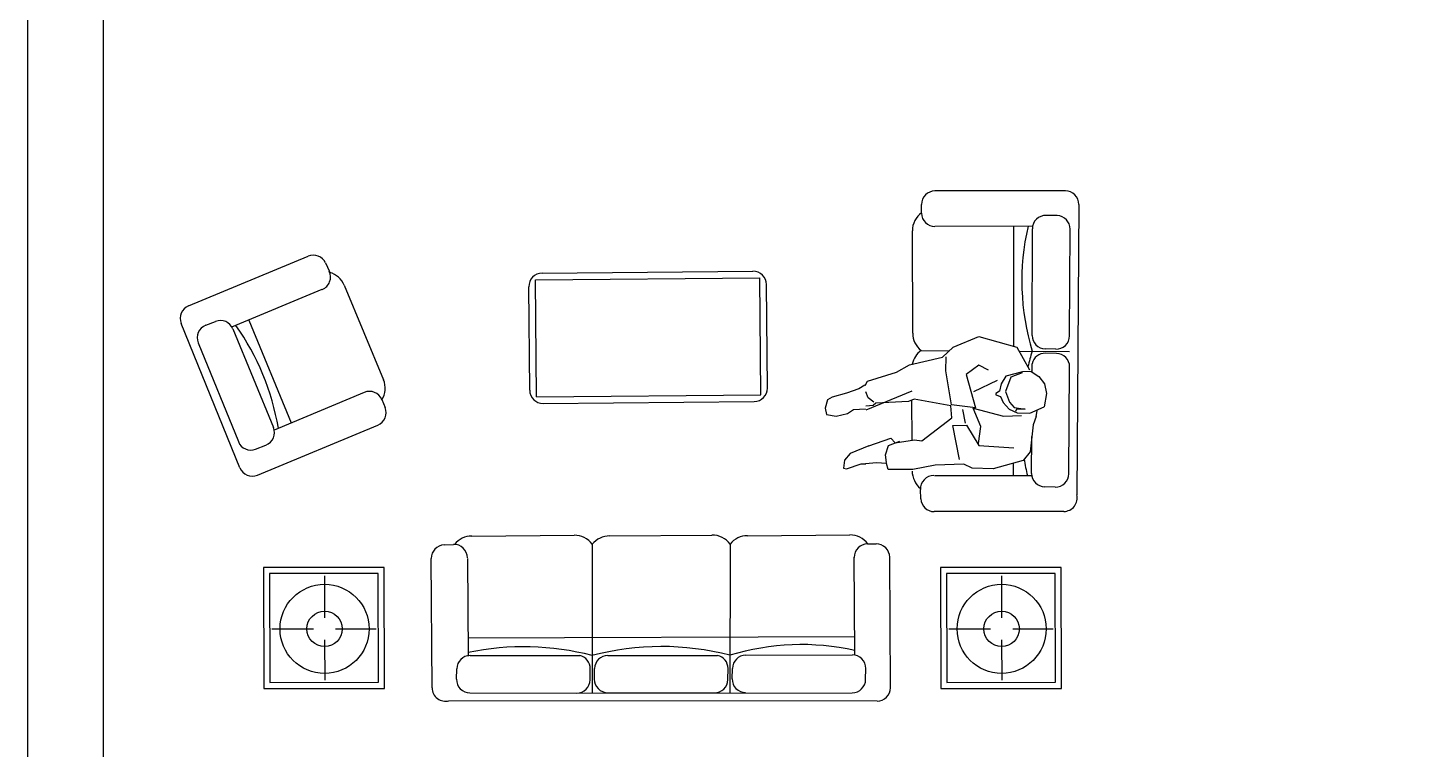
# Model space of a CAD drawing. Header units: inches. Extents: x 3.5 to 46, y 8.9 to 33.7.
# Drawn here: x 25 to 31.22, y 20.71 to 23.94 of the extents above; entities that cross this region are included whole.
import ezdxf

# ---------------------------------------------------------------- set-up
doc = ezdxf.new("R2010")
doc.units = ezdxf.units.IN
doc.header["$MEASUREMENT"] = 0
doc.layers.add('02', color=2, linetype='Continuous')
doc.layers.add('kadrbm', color=4, linetype='Continuous')

# ---------------------------------------------------------------- blocks, each defined once
blk = doc.blocks.new('kadrbm')
at = {"layer": 'kadrbm', "color": 4}
blk.add_lwpolyline([(0, 0), (0, 24.7972), (21, 24.7972), (21, 0), (0, 0)], close=True, dxfattribs=at)
blk.add_lwpolyline([(20.6631, 0.3257), (20.6631, 24.4603), (0.3369, 24.4603), (0.3369, 0.3257), (20.6631, 0.3257)], dxfattribs=at)

msp = doc.modelspace()

# ---------------------------------------------------------------- linework, layer by layer
at = {"layer": '02'}
for p, q in [((29.6416, 23.2061), (29.0574, 23.2056)), ((28.9976, 23.1065), (28.9974, 23.1453)), ((29.7017, 23.1456), (29.6924, 21.8467)), ((29.4936, 23.0476), (29.0567, 23.0468)), ((29.4103, 22.5108), (29.4111, 23.0474)), ((29.6041, 23.0953), (29.5547, 23.0963)), ((28.9579, 22.5694), (28.9566, 23.0276)), ((29.4928, 22.5589), (29.4935, 23.0364)), ((29.6597, 22.5572), (29.6629, 23.0349)), ((25.7166, 22.6911), (26.2519, 22.9138)), ((26.3294, 22.8837), (26.347, 22.8459)), ((27.2693, 22.8076), (28.2734, 22.8166)), ((27.274, 22.2843), (27.2693, 22.8076)), ((27.299, 22.8378), (28.2432, 22.8464)), ((28.2782, 22.2934), (28.2734, 22.8166)), ((26.313, 22.7641), (25.909, 22.5961)), ((26.4131, 22.7837), (26.5895, 22.3609)), ((27.2437, 22.3141), (27.2396, 22.7773)), ((28.3079, 22.3237), (28.3037, 22.7869)), ((25.9463, 21.9668), (25.6841, 22.6132)), ((25.7941, 22.6051), (25.8378, 22.6219)), ((25.9862, 22.6282), (26.1758, 22.1681)), ((25.9148, 22.5887), (26.0968, 22.1473)), ((29.1393, 22.507), (29.254, 22.555)), ((29.254, 22.555), (29.4235, 22.5068)), ((25.76, 22.5265), (25.9397, 22.0839)), ((28.9952, 22.4917), (29.122, 22.4908)), ((29.091, 22.4617), (29.1393, 22.507)), ((29.4235, 22.5068), (29.4814, 22.405)), ((29.4342, 22.4886), (29.6592, 22.487)), ((29.5981, 22.4977), (29.5513, 22.4989)), ((28.8851, 22.3949), (28.9437, 22.4279)), ((28.9437, 22.4279), (29.091, 22.4617)), ((29.1064, 22.4012), (29.1085, 22.4636)), ((29.2547, 22.4262), (29.1971, 22.3844)), ((29.297, 22.4042), (29.2547, 22.4262)), ((29.4925, 22.396), (29.4927, 22.4328)), ((29.6017, 22.4784), (29.5523, 22.4794)), ((28.7563, 22.3542), (28.8851, 22.3949)), ((29.1319, 22.2484), (29.1064, 22.4012)), ((29.1971, 22.3844), (29.2388, 22.236)), ((29.3356, 22.3582), (29.2305, 22.3073)), ((29.3753, 22.3775), (29.3535, 22.3422)), ((29.3972, 22.3727), (29.3732, 22.3079)), ((29.4489, 22.3965), (29.3753, 22.3775)), ((29.4484, 22.3916), (29.3972, 22.3727)), ((29.4886, 22.3983), (29.4489, 22.3965)), ((29.4886, 22.3983), (29.5222, 22.3753)), ((29.5222, 22.3753), (29.548, 22.3426)), ((29.6573, 21.9404), (29.6605, 22.4181)), ((26.1011, 22.137), (26.5045, 22.3048)), ((28.661, 22.301), (28.5977, 22.2826)), ((28.7172, 22.3203), (28.661, 22.301)), ((28.7437, 22.3363), (28.7172, 22.3203)), ((28.7451, 22.3352), (28.7563, 22.3542)), ((28.9536, 22.3097), (28.7484, 22.225)), ((28.759, 22.2807), (28.7488, 22.3063)), ((29.3472, 22.3098), (29.33, 22.2994)), ((29.33, 22.2994), (29.3307, 22.2934)), ((29.3535, 22.3422), (29.3472, 22.3098)), ((29.3732, 22.3079), (29.3916, 22.261)), ((29.5571, 22.2992), (29.5458, 22.2402)), ((29.548, 22.3426), (29.5571, 22.2992)), ((26.5819, 22.2722), (26.5969, 22.2365)), ((27.274, 22.2843), (28.2782, 22.2934)), ((27.3043, 22.2546), (28.2484, 22.2631)), ((28.5766, 22.2708), (28.5667, 22.2331)), ((28.5667, 22.2331), (28.5727, 22.2054)), ((28.5977, 22.2826), (28.5766, 22.2708)), ((28.7815, 22.2458), (28.7485, 22.2423)), ((28.7842, 22.2605), (28.759, 22.2807)), ((28.7937, 22.2561), (28.7815, 22.2458)), ((28.9394, 22.263), (28.7937, 22.2561)), ((28.9648, 22.2747), (28.9394, 22.263)), ((28.9551, 22.0911), (28.9546, 22.2701)), ((29.128, 22.2436), (28.9648, 22.2747)), ((29.1338, 22.1909), (29.128, 22.2436)), ((29.2388, 22.236), (29.1319, 22.2484)), ((29.2286, 22.2342), (29.3639, 22.1981)), ((29.2624, 22.1516), (29.2286, 22.2342)), ((29.3307, 22.2934), (29.351, 22.2858)), ((29.351, 22.2858), (29.3625, 22.259)), ((29.3625, 22.259), (29.3902, 22.2291)), ((29.3916, 22.261), (29.412, 22.2365)), ((29.412, 22.2365), (29.4617, 22.2286)), ((29.4825, 22.2111), (29.5458, 22.2402)), ((28.5727, 22.2054), (28.6155, 22.1973)), ((28.6155, 22.1973), (28.666, 22.2101)), ((28.666, 22.2101), (28.6928, 22.2284)), ((28.6928, 22.2284), (28.7468, 22.231)), ((28.9985, 22.0873), (29.1338, 22.1909)), ((29.1942, 22.1663), (29.1831, 22.2273)), ((29.3639, 22.1981), (29.4448, 22.2013)), ((29.3902, 22.2291), (29.4261, 22.2135)), ((29.4225, 22.2287), (29.4182, 22.2188)), ((29.4617, 22.2286), (29.4225, 22.2287)), ((29.4261, 22.2135), (29.4825, 22.2111)), ((29.5106, 22.1963), (29.4969, 22.1593)), ((29.5106, 22.1963), (29.5147, 22.222)), ((26.0249, 21.9339), (26.5645, 22.1578)), ((29.1376, 22.1557), (29.1995, 22.158)), ((29.1675, 22.0035), (29.1376, 22.1557)), ((29.1995, 22.158), (29.2539, 22.0662)), ((29.2529, 22.075), (29.2624, 22.1516)), ((29.4969, 22.1593), (29.4834, 22.0379)), ((26.0172, 22.0506), (26.0632, 22.0686)), ((28.7611, 22.0659), (28.6774, 22.0303)), ((28.7611, 22.0659), (28.8596, 22.0988)), ((28.8365, 22.0252), (28.8498, 22.0667)), ((28.8498, 22.0667), (28.901, 22.0856)), ((28.8596, 22.0988), (28.8796, 22.0788)), ((28.8796, 22.0788), (28.9668, 22.0927)), ((28.9668, 22.0927), (28.9985, 22.0873)), ((29.2539, 22.0662), (29.4104, 22.0566)), ((29.4904, 21.9421), (29.4912, 22.1064)), ((28.653, 22.0016), (28.6482, 21.9657)), ((28.6774, 22.0303), (28.653, 22.0016)), ((28.6614, 21.9617), (28.7273, 21.9853)), ((28.7273, 21.9853), (28.7477, 21.9848)), ((28.796, 21.9897), (28.7472, 21.9844)), ((28.8408, 21.9857), (28.796, 21.9897)), ((28.8404, 21.9901), (28.8365, 22.0252)), ((28.8481, 21.9598), (28.8408, 21.9857)), ((29.1874, 21.9834), (29.0592, 21.9784)), ((29.2249, 21.9653), (29.1874, 21.9834)), ((29.4522, 21.9989), (29.3185, 21.9622)), ((29.4094, 21.933), (29.4095, 21.9874)), ((29.4834, 22.0379), (29.4522, 21.9989)), ((28.6482, 21.9657), (28.6614, 21.9617)), ((28.9592, 21.9586), (28.8481, 21.9598)), ((29.0592, 21.9784), (28.9592, 21.9586)), ((29.0554, 21.9324), (29.493, 21.9331)), ((29.3185, 21.9622), (29.2249, 21.9653)), ((28.9946, 21.8281), (28.9928, 21.8698)), ((29.5958, 21.8808), (29.5489, 21.882)), ((29.6344, 21.7717), (29.0546, 21.7707)), ((26.8604, 21.622), (26.9021, 21.624)), ((26.9846, 21.6617), (27.4428, 21.6653)), ((27.524, 21.6247), (27.5234, 20.9591)), ((27.6015, 21.6624), (28.0597, 21.666)), ((28.1409, 21.6255), (28.1395, 20.9615)), ((28.2183, 21.6632), (28.6765, 21.6668)), ((28.7557, 21.6262), (28.7945, 21.6265)), ((26.8072, 20.9819), (26.8033, 21.5616)), ((26.965, 21.5617), (26.9679, 21.1241)), ((28.6993, 21.1299), (28.6963, 21.5668)), ((28.8585, 20.9827), (28.8551, 21.5669)), ((26.5924, 21.5215), (26.0524, 21.5205)), ((26.0524, 21.5205), (26.0534, 20.9791)), ((26.5654, 21.4944), (26.0794, 21.4935)), ((26.0794, 21.4935), (26.0803, 21.0061)), ((26.5663, 21.007), (26.5654, 21.4944)), ((26.5934, 20.9801), (26.5924, 21.5215)), ((29.6228, 21.5215), (29.0828, 21.5205)), ((29.0828, 21.5205), (29.0838, 20.9791)), ((29.5958, 21.4944), (29.1098, 21.4935)), ((29.1098, 21.4935), (29.1107, 21.0061)), ((29.5967, 21.007), (29.5958, 21.4944)), ((29.6238, 20.9801), (29.6228, 21.5215)), ((26.3253, 21.484), (26.3256, 21.2955)), ((29.3557, 21.484), (29.356, 21.2955)), ((26.0899, 21.2457), (26.2764, 21.2461)), ((26.3751, 21.2463), (26.5559, 21.2466)), ((29.1203, 21.2457), (29.3068, 21.2461)), ((29.4055, 21.2463), (29.5863, 21.2466)), ((26.3258, 21.1969), (26.3262, 21.0166)), ((26.9674, 21.2062), (28.6987, 21.2124)), ((29.3562, 21.1969), (29.3566, 21.0166)), ((26.9769, 21.1267), (27.4677, 21.127)), ((27.5938, 21.1274), (28.0845, 21.1277)), ((28.2106, 21.1282), (28.6881, 21.1299)), ((26.9162, 21.0211), (26.9172, 21.0679)), ((27.5138, 21.0181), (27.5146, 21.0675)), ((27.5331, 21.0218), (27.534, 21.0687)), ((28.1307, 21.0189), (28.1314, 21.0683)), ((28.1499, 21.0226), (28.1509, 21.0694)), ((28.7475, 21.0196), (28.7483, 21.069)), ((26.0803, 21.0061), (26.5663, 21.007)), ((29.1107, 21.0061), (29.5967, 21.007)), ((26.0534, 20.9791), (26.5934, 20.9801)), ((28.7984, 20.9223), (26.8825, 20.9243)), ((26.9761, 20.9599), (27.4537, 20.959)), ((27.4537, 20.959), (28.6874, 20.9605)), ((27.5929, 20.9606), (28.0706, 20.9598)), ((29.0838, 20.9791), (29.6238, 20.9801))]:
    msp.add_line(p, q, dxfattribs=at)
for centre, radius in [((26.3257, 21.2462), 0.1993), ((29.3561, 21.2462), 0.1993), ((26.3257, 21.2462), 0.0793), ((29.3561, 21.2462), 0.0793)]:
    msp.add_circle(centre, radius, dxfattribs=at)
for centre, radius, start, end in [((29.0574, 23.1456), 0.06, 90.04564, 180.25824), ((29.6417, 23.1461), 0.06, 359.59069, 90.04564), ((29.0566, 23.0278), 0.1, 126.16519, 180.16062), ((29.0576, 23.1068), 0.06, 180.25824, 270.10084), ((30.5358, 22.8028), 1.0894, 167.0206, 196.78818), ((29.5535, 23.0363), 0.06, 88.85513, 179.91627), ((29.6029, 23.0353), 0.06, 359.60837, 88.85513), ((26.275, 22.8584), 0.06, 24.93343, 112.59023), ((26.2925, 22.8206), 0.06, 292.58814, 24.93343), ((26.3208, 22.7452), 0.1, 22.65138, 73.66836), ((27.2996, 22.7778), 0.06, 90.51715, 180.51715), ((28.2437, 22.7864), 0.06, 0.51715, 90.51715), ((25.7397, 22.6357), 0.06, 112.59023, 202.08146), ((25.8594, 22.5659), 0.06, 22.40704, 111.02819), ((25.8156, 22.5491), 0.06, 111.02819, 202.09914), ((25.0028, 21.9524), 1.1326, 9.76383, 35.14458), ((29.0579, 22.5696), 0.1, 180.16062, 231.17759), ((29.5528, 22.5589), 0.06, 179.91627, 268.53743), ((29.5997, 22.5577), 0.06, 268.53743, 359.60837), ((29.0542, 22.411), 0.1, 126.16519, 168.4793), ((30.4921, 22.1718), 1.0483, 162.43616, 166.33429), ((29.5511, 22.4194), 0.06, 88.85513, 167.10612), ((29.6005, 22.4185), 0.06, 359.60822, 88.85513), ((26.4972, 22.3224), 0.1, 328.65596, 22.65138), ((26.5265, 22.249), 0.06, 22.74901, 112.5916), ((27.3037, 22.3146), 0.06, 180.51715, 270.51715), ((28.2479, 22.3231), 0.06, 270.51715, 0.51715), ((26.5415, 22.2133), 0.06, 292.53641, 22.74901), ((26.0414, 22.1245), 0.06, 291.34589, 22.40704), ((25.9953, 22.1065), 0.06, 202.09914, 291.34589), ((30.4921, 22.1718), 1.0483, 189.1476, 193.16671), ((26.0019, 21.9893), 0.06, 202.08146, 292.53641), ((29.0555, 21.9528), 0.1, 180.16062, 231.17759), ((29.0528, 21.8723), 0.06, 90.09737, 182.44266), ((29.5504, 21.942), 0.06, 179.91627, 268.53743), ((29.5973, 21.9408), 0.06, 268.53743, 359.60837), ((29.0545, 21.8307), 0.06, 182.44266, 270.09947), ((29.6343, 21.8317), 0.06, 270.09947, 14.46967), ((26.8633, 21.5621), 0.06, 92.73296, 180.38977), ((26.905, 21.564), 0.06, 0.38767, 92.73296), ((26.9854, 21.5617), 0.1, 90.45092, 141.46789), ((27.4436, 21.5653), 0.1, 36.45549, 90.45092), ((27.6023, 21.5624), 0.1, 90.45092, 141.46789), ((28.0605, 21.566), 0.1, 36.45549, 90.45092), ((28.2191, 21.5632), 0.1, 90.45092, 141.46789), ((28.6773, 21.5668), 0.1, 36.45549, 90.45092), ((28.7563, 21.5662), 0.06, 90.54854, 180.39114), ((28.7951, 21.5665), 0.06, 0.33595, 90.54854), ((28.4598, 20.0865), 1.0894, 77.31091, 107.07848), ((26.9771, 21.0667), 0.06, 90.20657, 178.82773), ((27.2174, 19.9512), 1.2149, 75.40275, 101.85273), ((27.4546, 21.0684), 0.06, 359.14543, 77.39642), ((27.8337, 19.9523), 1.2149, 75.40275, 104.8699), ((27.594, 21.0674), 0.06, 90.20657, 178.82773), ((28.0714, 21.0692), 0.06, 359.14543, 77.39642), ((28.2108, 21.0682), 0.06, 90.20657, 178.82773), ((28.6883, 21.0699), 0.06, 359.14543, 90.20657), ((26.9762, 21.0199), 0.06, 178.82773, 269.89867), ((27.4539, 21.019), 0.06, 269.89852, 359.14543), ((27.593, 21.0206), 0.06, 178.82773, 269.89867), ((28.0707, 21.0198), 0.06, 269.89852, 359.14543), ((28.2099, 21.0213), 0.06, 178.82773, 269.89867), ((28.6875, 21.0205), 0.06, 269.89867, 359.14543), ((26.8672, 20.9823), 0.06, 180.38977, 284.75997), ((28.7985, 20.9823), 0.06, 269.88099, 0.33595)]:
    msp.add_arc(centre, radius, start, end, dxfattribs=at)

# ---------------------------------------------------------------- block references
at = {"layer": 'kadrbm'}
msp.add_blockref('kadrbm', (24.9975, 8.8888), dxfattribs=at)

doc.saveas('drawing.dxf')
